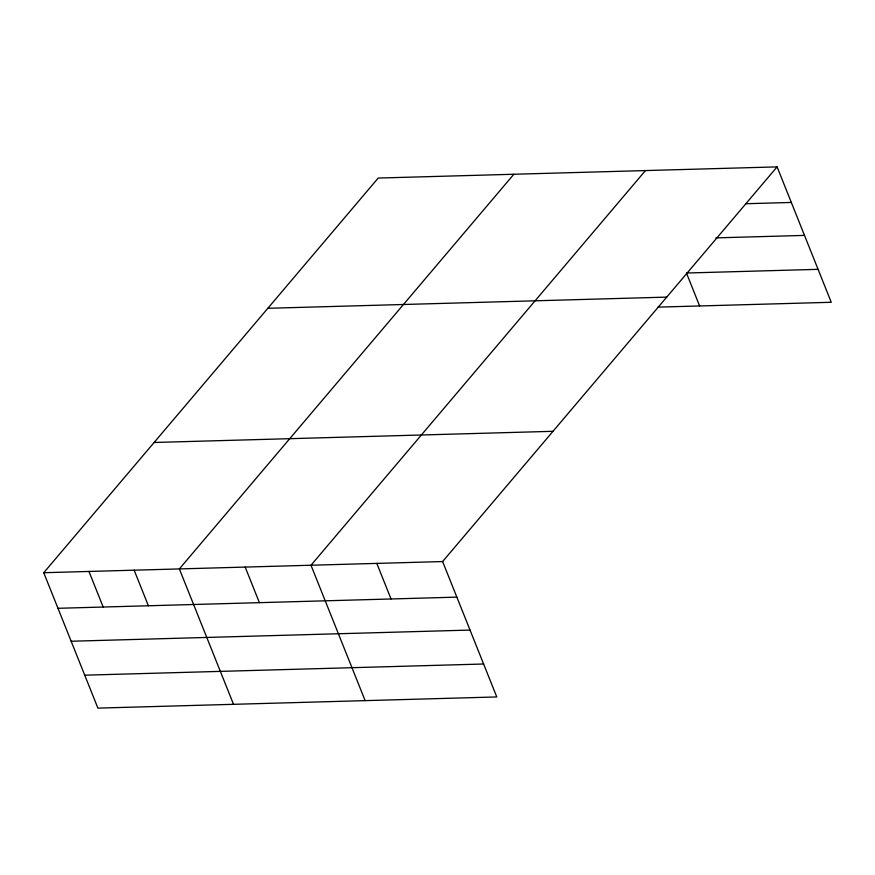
<?xml version="1.0" encoding="UTF-8"?>
<svg xmlns="http://www.w3.org/2000/svg" width="875" height="875" viewBox="0 0 875 875"><rect width="100%" height="100%" fill="white"/><g stroke="black" fill="none" stroke-linecap="round" stroke-linejoin="round"><path stroke-width="1.31" d="M777.098 166.884L442.619 561.553L496.781 696.948L97.902 708.116L43.75 572.72L378.219 178.052L777.098 166.884L831.25 302.28L657.989 307.125M513.844 174.256L179.364 568.925L233.527 704.32M645.466 170.57L310.997 565.239L365.148 700.634M745.653 203.733L791.328 202.453M715.848 237.88L804.497 235.397M818.07 269.336L686.448 273.022L699.617 305.966M267.848 308.295L666.717 297.117M154.131 442.477L553 431.309M43.75 572.72L442.619 561.553M57.98 608.3L456.848 597.133M71.159 641.244L470.028 630.066M84.733 675.183L483.602 664.005M376.808 563.391L391.037 598.97M245.175 567.077L259.405 602.656M134.159 570.194L148.389 605.763M88.955 571.452L103.184 607.031"/></g></svg>
